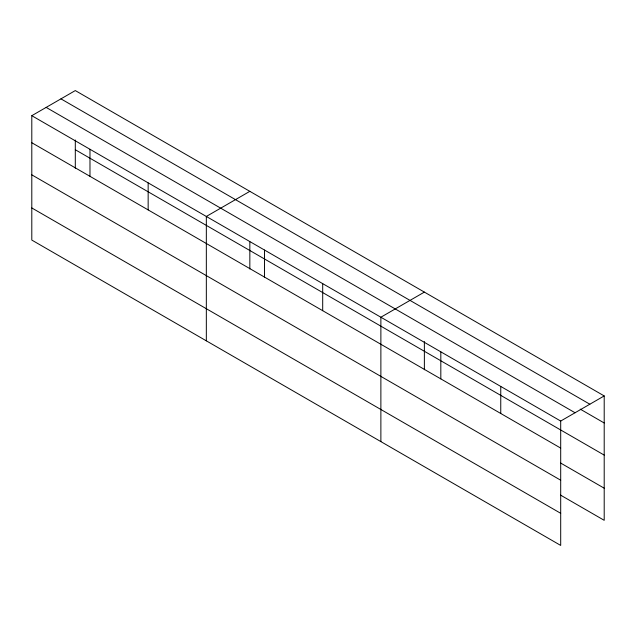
<?xml version="1.0" encoding="UTF-8"?>
<svg xmlns="http://www.w3.org/2000/svg" width="636" height="636" viewBox="0 0 636 636"><rect width="100%" height="100%" fill="white"/><g stroke="black" fill="none" stroke-linecap="round" stroke-linejoin="round"><path stroke-width="0.95" d="M75.302 168.238L75.302 140.007M249.837 241.752L249.837 269.004M424.371 341.54L424.371 369.77M560.698 480.212L560.698 421.048L31.8 115.688L31.8 240.074L560.698 545.426L560.698 480.212L31.8 174.852M560.531 495.102L604.2 520.312L604.2 395.926L75.302 90.574L31.8 115.688M249.837 191.341L206.334 216.455L206.334 340.84M424.371 292.107L380.877 317.221L380.877 441.607M560.698 421.048L604.2 395.926M60.945 98.858L589.842 404.218M580.223 409.131L604.2 422.98M46.158 107.397L575.055 412.756M75.302 149.738L604.2 455.098M31.8 142.734L560.698 448.094M560.531 462.976L604.2 488.194M31.8 207.948L560.698 513.308M500.755 386.434L500.755 413.487M440.82 351.827L440.82 378.881M322.698 283.632L322.698 310.678M264.512 250.043L264.512 277.089M148.156 182.866L148.156 209.912M89.978 149.277L89.978 176.323"/></g></svg>
